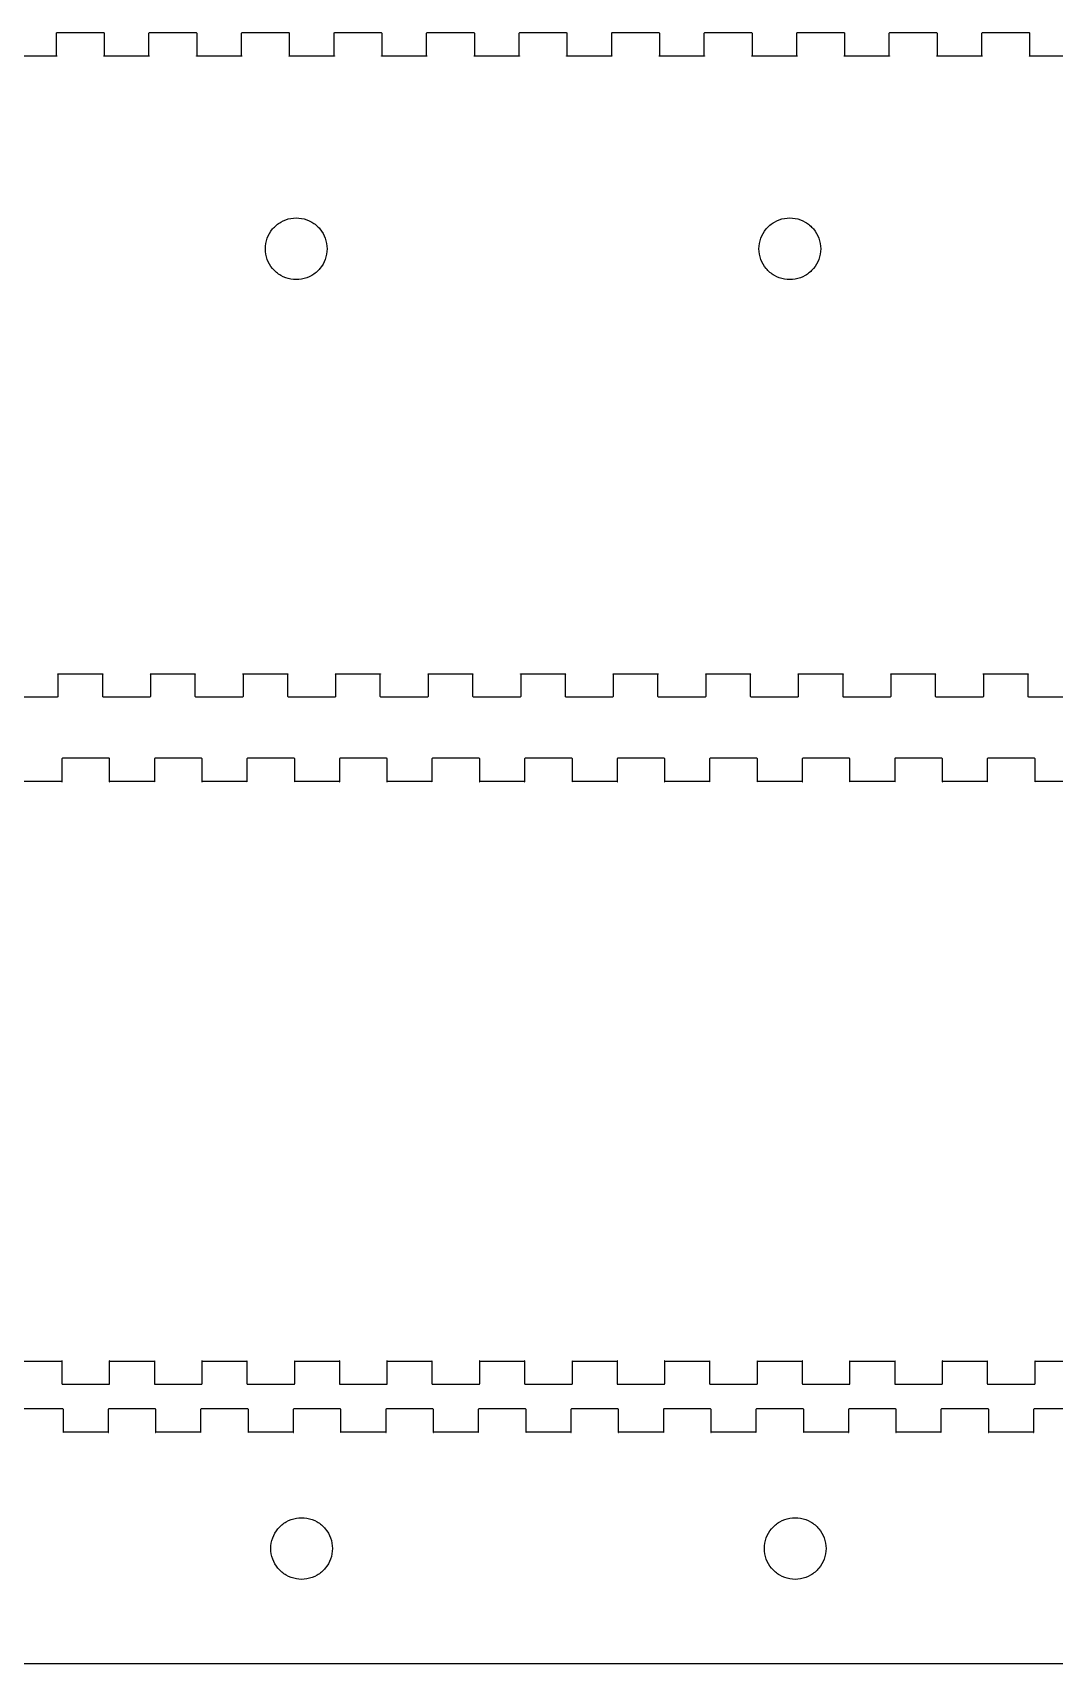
# Model space of a CAD drawing. Extents: x 3198 to 6883, y -1608 to 17.
# Drawn here: x 5148 to 5648, y -808 to -9 of the extents above; entities that cross this region are included whole.
import ezdxf

# ---------------------------------------------------------------- set-up
doc = ezdxf.new("R2010")
doc.units = 0
doc.layers.add('STANDARD', color=7, linetype='CONTINUOUS')

msp = doc.modelspace()

# ---------------------------------------------------------------- linework, layer by layer
at = {"layer": 'STANDARD', "color": 7}
for points in [[(5137.362914, -20.085752), (5159.284174, -20.085752), (5159.321969, -20.085752), (5159.439134, -20.138666), (5159.424016, -20.233154), (5159.337087, -20.248272), (5159.284174, -20.127327), (5159.284174, -20.085752), (5159.284174, -9.128902), (5159.284174, -9.06087), (5159.39378, -8.860555), (5159.597874, -8.754729), (5159.662126, -8.754729), (5182.343071, -8.754729), (5182.403544, -8.754729), (5182.607638, -8.860555), (5182.717245, -9.06087), (5182.717245, -9.128902), (5182.717245, -20.085752), (5182.717245, -20.127327), (5182.660552, -20.248272), (5182.577402, -20.233154), (5182.554725, -20.138666), (5182.67567, -20.085752), (5182.717245, -20.085752), (5204.638504, -20.085752), (5204.6763, -20.085752), (5204.793465, -20.138666), (5204.778347, -20.233154), (5204.691418, -20.248272), (5204.638504, -20.127327), (5204.638504, -20.085752), (5204.638504, -9.128902), (5204.638504, -9.06087), (5204.748111, -8.860555), (5204.944646, -8.754729), (5205.012678, -8.754729), (5227.697402, -8.754729), (5227.757874, -8.754729), (5227.961969, -8.860555), (5228.071575, -9.06087), (5228.071575, -9.128902), (5228.071575, -20.085752), (5228.071575, -20.127327), (5228.014882, -20.248272), (5227.931733, -20.233154), (5227.909056, -20.138666), (5228.03, -20.085752), (5228.071575, -20.085752), (5249.992835, -20.085752), (5250.03063, -20.085752), (5250.147796, -20.138666), (5250.132678, -20.233154), (5250.045749, -20.248272), (5249.992835, -20.127327), (5249.992835, -20.085752), (5249.992835, -9.128902), (5249.992835, -9.06087), (5250.102441, -8.860555), (5250.306536, -8.754729), (5250.374567, -8.754729), (5273.047953, -8.754729), (5273.112205, -8.754729), (5273.3163, -8.860555), (5273.425906, -9.06087), (5273.425906, -9.128902), (5273.425906, -20.085752), (5273.425906, -20.127327), (5273.369213, -20.248272), (5273.282284, -20.233154), (5273.263386, -20.138666), (5273.384331, -20.085752), (5273.425906, -20.085752), (5295.347166, -20.085752), (5295.381182, -20.085752), (5295.502126, -20.138666), (5295.487008, -20.233154), (5295.400079, -20.248272), (5295.347166, -20.127327), (5295.347166, -20.085752), (5295.347166, -9.128902), (5295.347166, -9.06087), (5295.456772, -8.860555), (5295.660867, -8.754729), (5295.725119, -8.754729), (5318.402284, -8.754729), (5318.466536, -8.754729), (5318.67063, -8.860555), (5318.780237, -9.06087), (5318.780237, -9.128902), (5318.780237, -20.085752), (5318.780237, -20.127327), (5318.719764, -20.248272), (5318.640394, -20.233154), (5318.617717, -20.138666), (5318.738662, -20.085752), (5318.780237, -20.085752), (5340.701497, -20.085752), (5340.735512, -20.085752), (5340.856457, -20.138666), (5340.841339, -20.233154), (5340.75441, -20.248272), (5340.701497, -20.127327), (5340.701497, -20.085752), (5340.701497, -9.128902), (5340.701497, -9.06087), (5340.811103, -8.860555), (5341.011418, -8.754729), (5341.079449, -8.754729), (5363.760394, -8.754729), (5363.820867, -8.754729), (5364.024961, -8.860555), (5364.134567, -9.06087), (5364.134567, -9.128902), (5364.134567, -20.085752), (5364.134567, -20.127327), (5364.074095, -20.248272), (5363.994725, -20.233154), (5363.972048, -20.138666), (5364.092993, -20.085752), (5364.134567, -20.085752), (5386.055827, -20.085752), (5386.093623, -20.085752), (5386.210788, -20.138666), (5386.19567, -20.233154), (5386.104961, -20.248272), (5386.055827, -20.127327), (5386.055827, -20.085752), (5386.055827, -9.128902), (5386.055827, -9.06087), (5386.165434, -8.860555), (5386.369528, -8.754729), (5386.43756, -8.754729), (5409.110945, -8.754729), (5409.175197, -8.754729), (5409.379292, -8.860555), (5409.488898, -9.06087), (5409.488898, -9.128902), (5409.488898, -20.085752), (5409.488898, -20.127327), (5409.432205, -20.248272), (5409.345276, -20.233154), (5409.326378, -20.138666), (5409.443544, -20.085752), (5409.488898, -20.085752), (5431.410158, -20.085752), (5431.444174, -20.085752), (5431.565119, -20.138666), (5431.55, -20.233154), (5431.463071, -20.248272), (5431.410158, -20.127327), (5431.410158, -20.085752), (5431.410158, -9.128902), (5431.410158, -9.06087), (5431.519764, -8.860555), (5431.720079, -8.754729), (5431.788111, -8.754729), (5454.465276, -8.754729), (5454.529528, -8.754729), (5454.733623, -8.860555), (5454.839449, -9.06087), (5454.839449, -9.128902), (5454.839449, -20.085752), (5454.839449, -20.127327), (5454.782756, -20.248272), (5454.699607, -20.233154), (5454.680709, -20.138666), (5454.801654, -20.085752), (5454.839449, -20.085752), (5476.764489, -20.085752), (5476.798504, -20.085752), (5476.919449, -20.138666), (5476.904331, -20.233154), (5476.817402, -20.248272), (5476.764489, -20.127327), (5476.764489, -20.085752), (5476.764489, -9.128902), (5476.764489, -9.06087), (5476.874095, -8.860555), (5477.07441, -8.754729), (5477.142441, -8.754729), (5499.819607, -8.754729), (5499.883859, -8.754729), (5500.087953, -8.860555), (5500.19756, -9.06087), (5500.19756, -9.128902), (5500.19756, -20.085752), (5500.19756, -20.127327), (5500.137087, -20.248272), (5500.053937, -20.233154), (5500.03504, -20.138666), (5500.155985, -20.085752), (5500.19756, -20.085752), (5522.118819, -20.085752), (5522.152835, -20.085752), (5522.27378, -20.138666), (5522.258662, -20.233154), (5522.167953, -20.248272), (5522.118819, -20.127327), (5522.118819, -20.085752), (5522.118819, -9.128902), (5522.118819, -9.06087), (5522.228426, -8.860555), (5522.428741, -8.754729), (5522.496772, -8.754729), (5545.173937, -8.754729), (5545.238189, -8.754729), (5545.438504, -8.860555), (5545.548111, -9.06087), (5545.548111, -9.128902), (5545.548111, -20.085752), (5545.548111, -20.127327), (5545.491418, -20.248272), (5545.408268, -20.233154), (5545.389371, -20.138666), (5545.506536, -20.085752), (5545.548111, -20.085752), (5567.47315, -20.085752), (5567.507166, -20.085752), (5567.628111, -20.138666), (5567.612993, -20.233154), (5567.522284, -20.248272), (5567.47315, -20.127327), (5567.47315, -20.085752), (5567.47315, -9.128902), (5567.47315, -9.06087), (5567.582756, -8.860555), (5567.783071, -8.754729), (5567.851103, -8.754729), (5590.528268, -8.754729), (5590.59252, -8.754729), (5590.792835, -8.860555), (5590.902441, -9.06087), (5590.902441, -9.128902), (5590.902441, -20.085752), (5590.902441, -20.127327), (5590.845749, -20.248272), (5590.762599, -20.233154), (5590.743701, -20.138666), (5590.860867, -20.085752), (5590.902441, -20.085752), (5612.827481, -20.085752), (5612.861497, -20.085752), (5612.982441, -20.138666), (5612.967323, -20.233154), (5612.880394, -20.248272), (5612.827481, -20.127327), (5612.827481, -20.085752), (5612.827481, -9.128902), (5612.827481, -9.06087), (5612.937087, -8.860555), (5613.137402, -8.754729), (5613.205434, -8.754729), (5635.882599, -8.754729), (5635.946851, -8.754729), (5636.150945, -8.860555), (5636.256772, -9.06087), (5636.256772, -9.128902), (5636.256772, -20.085752), (5636.256772, -20.127327), (5636.200079, -20.248272), (5636.11693, -20.233154), (5636.098032, -20.138666), (5636.215197, -20.085752), (5636.256772, -20.085752), (5658.181811, -20.085752)], [(5658.559764, -334.553784), (5635.882599, -334.553784), (5635.814567, -334.553784), (5635.610473, -334.432839), (5635.500867, -334.232524), (5635.500867, -334.168272), (5635.500867, -323.207642), (5635.500867, -323.166067), (5635.55378, -323.048902), (5635.644489, -323.060241), (5635.659607, -323.154729), (5635.538662, -323.207642), (5635.500867, -323.207642), (5613.587166, -323.207642), (5613.545591, -323.207642), (5613.424646, -323.154729), (5613.439764, -323.060241), (5613.530473, -323.048902), (5613.587166, -323.166067), (5613.587166, -323.207642), (5613.587166, -334.168272), (5613.587166, -334.232524), (5613.47378, -334.432839), (5613.269686, -334.553784), (5613.205434, -334.553784), (5590.528268, -334.553784), (5590.460237, -334.553784), (5590.259922, -334.432839), (5590.150315, -334.232524), (5590.150315, -334.168272), (5590.150315, -323.207642), (5590.150315, -323.166067), (5590.199449, -323.048902), (5590.290158, -323.060241), (5590.305276, -323.154729), (5590.184331, -323.207642), (5590.150315, -323.207642), (5568.225276, -323.207642), (5568.183701, -323.207642), (5568.066536, -323.154729), (5568.085434, -323.060241), (5568.168583, -323.048902), (5568.225276, -323.166067), (5568.225276, -323.207642), (5568.225276, -334.168272), (5568.225276, -334.232524), (5568.11567, -334.432839), (5567.915355, -334.553784), (5567.851103, -334.553784), (5545.173937, -334.553784), (5545.105906, -334.553784), (5544.905591, -334.432839), (5544.795985, -334.232524), (5544.795985, -334.168272), (5544.795985, -323.207642), (5544.795985, -323.166067), (5544.845119, -323.048902), (5544.935827, -323.060241), (5544.950945, -323.154729), (5544.83, -323.207642), (5544.795985, -323.207642), (5522.874725, -323.207642), (5522.829371, -323.207642), (5522.712205, -323.154729), (5522.731103, -323.060241), (5522.814252, -323.048902), (5522.874725, -323.166067), (5522.874725, -323.207642), (5522.874725, -334.168272), (5522.874725, -334.232524), (5522.765119, -334.432839), (5522.561024, -334.553784), (5522.496772, -334.553784), (5499.819607, -334.553784), (5499.751575, -334.553784), (5499.547481, -334.432839), (5499.441654, -334.232524), (5499.441654, -334.168272), (5499.441654, -323.207642), (5499.441654, -323.166067), (5499.494567, -323.048902), (5499.581497, -323.060241), (5499.596615, -323.154729), (5499.47567, -323.207642), (5499.441654, -323.207642), (5477.520394, -323.207642), (5477.478819, -323.207642), (5477.357874, -323.154729), (5477.376772, -323.060241), (5477.459922, -323.048902), (5477.520394, -323.166067), (5477.520394, -323.207642), (5477.520394, -334.168272), (5477.520394, -334.232524), (5477.410788, -334.432839), (5477.206693, -334.553784), (5477.142441, -334.553784), (5454.465276, -334.553784), (5454.397245, -334.553784), (5454.19693, -334.432839), (5454.087323, -334.232524), (5454.087323, -334.168272), (5454.087323, -323.207642), (5454.087323, -323.166067), (5454.140237, -323.048902), (5454.227166, -323.060241), (5454.242284, -323.154729), (5454.121339, -323.207642), (5454.087323, -323.207642), (5432.162284, -323.207642), (5432.120709, -323.207642), (5432.003544, -323.154729), (5432.022441, -323.060241), (5432.105591, -323.048902), (5432.162284, -323.166067), (5432.162284, -323.207642), (5432.162284, -334.168272), (5432.162284, -334.232524), (5432.052678, -334.432839), (5431.852363, -334.553784), (5431.788111, -334.553784), (5409.110945, -334.553784), (5409.046693, -334.553784), (5408.842599, -334.432839), (5408.732993, -334.232524), (5408.732993, -334.168272), (5408.732993, -323.207642), (5408.732993, -323.166067), (5408.782126, -323.048902), (5408.872835, -323.060241), (5408.887953, -323.154729), (5408.770788, -323.207642), (5408.732993, -323.207642), (5386.811733, -323.207642), (5386.770158, -323.207642), (5386.649213, -323.154729), (5386.668111, -323.060241), (5386.75504, -323.048902), (5386.811733, -323.166067), (5386.811733, -323.207642), (5386.811733, -334.168272), (5386.811733, -334.232524), (5386.702126, -334.432839), (5386.498032, -334.553784), (5386.43756, -334.553784), (5363.760394, -334.553784), (5363.692363, -334.553784), (5363.488268, -334.432839), (5363.378662, -334.232524), (5363.378662, -334.168272), (5363.378662, -323.207642), (5363.378662, -323.166067), (5363.431575, -323.048902), (5363.518504, -323.060241), (5363.533623, -323.154729), (5363.416457, -323.207642), (5363.378662, -323.207642), (5341.457402, -323.207642), (5341.415827, -323.207642), (5341.294882, -323.154729), (5341.31756, -323.060241), (5341.39693, -323.048902), (5341.457402, -323.166067), (5341.457402, -323.207642), (5341.457402, -334.168272), (5341.457402, -334.232524), (5341.347796, -334.432839), (5341.143701, -334.553784), (5341.079449, -334.553784), (5318.402284, -334.553784), (5318.334252, -334.553784), (5318.133937, -334.432839), (5318.024331, -334.232524), (5318.024331, -334.168272), (5318.024331, -323.207642), (5318.024331, -323.166067), (5318.077245, -323.048902), (5318.164174, -323.060241), (5318.179292, -323.154729), (5318.058347, -323.207642), (5318.024331, -323.207642), (5296.103071, -323.207642), (5296.061497, -323.207642), (5295.940552, -323.154729), (5295.959449, -323.060241), (5296.046378, -323.048902), (5296.103071, -323.166067), (5296.103071, -323.207642), (5296.103071, -334.168272), (5296.103071, -334.232524), (5295.993465, -334.432839), (5295.789371, -334.553784), (5295.725119, -334.553784), (5273.047953, -334.553784), (5272.983701, -334.553784), (5272.779607, -334.432839), (5272.67, -334.232524), (5272.67, -334.168272), (5272.67, -323.207642), (5272.67, -323.166067), (5272.722914, -323.048902), (5272.809843, -323.060241), (5272.824961, -323.154729), (5272.707796, -323.207642), (5272.67, -323.207642), (5250.748741, -323.207642), (5250.707166, -323.207642), (5250.586221, -323.154729), (5250.605119, -323.060241), (5250.692048, -323.048902), (5250.748741, -323.166067), (5250.748741, -323.207642), (5250.748741, -334.168272), (5250.748741, -334.232524), (5250.639134, -334.432839), (5250.43504, -334.553784), (5250.374567, -334.553784), (5227.697402, -334.553784), (5227.629371, -334.553784), (5227.425276, -334.432839), (5227.31567, -334.232524), (5227.31567, -334.168272), (5227.31567, -323.207642), (5227.31567, -323.166067), (5227.368583, -323.048902), (5227.455512, -323.060241), (5227.47063, -323.154729), (5227.353465, -323.207642), (5227.31567, -323.207642), (5205.39441, -323.207642), (5205.352835, -323.207642), (5205.23189, -323.154729), (5205.247008, -323.060241), (5205.337717, -323.048902), (5205.39441, -323.166067), (5205.39441, -323.207642), (5205.39441, -334.168272), (5205.39441, -334.232524), (5205.277245, -334.432839), (5205.07693, -334.553784), (5205.012678, -334.553784), (5182.343071, -334.553784), (5182.27504, -334.553784), (5182.070945, -334.432839), (5181.961339, -334.232524), (5181.961339, -334.168272), (5181.961339, -323.207642), (5181.961339, -323.166067), (5182.014252, -323.048902), (5182.101182, -323.060241), (5182.1163, -323.154729), (5181.999134, -323.207642), (5181.961339, -323.207642), (5160.040079, -323.207642), (5159.998504, -323.207642), (5159.87756, -323.154729), (5159.900237, -323.060241), (5159.983386, -323.048902), (5160.040079, -323.166067), (5160.040079, -323.207642), (5160.040079, -334.168272), (5160.040079, -334.232524), (5159.930473, -334.432839), (5159.726378, -334.553784), (5159.662126, -334.553784), (5136.988741, -334.553784)], [(5660.826399, -375.860241), (5638.908918, -375.860241), (5638.867344, -375.860241), (5638.746399, -375.909374), (5638.761517, -376.000083), (5638.852226, -376.015201), (5638.908918, -375.894256), (5638.908918, -364.899611), (5638.908918, -364.831579), (5638.787974, -364.631264), (5638.587659, -364.521658), (5638.519627, -364.521658), (5615.838682, -364.521658), (5615.785769, -364.521658), (5615.574115, -364.631264), (5615.468289, -364.831579), (5615.468289, -364.899611), (5615.468289, -375.860241), (5615.521202, -376.015201), (5615.611911, -376.000083), (5615.627029, -375.909374), (5615.506084, -375.860241), (5593.547029, -375.860241), (5593.505454, -375.860241), (5593.388289, -375.909374), (5593.399627, -376.000083), (5593.494115, -376.015201), (5593.547029, -375.894256), (5593.547029, -364.899611), (5593.547029, -364.831579), (5593.441202, -364.631264), (5593.240887, -364.521658), (5593.172855, -364.521658), (5570.491911, -364.521658), (5570.427659, -364.521658), (5570.227344, -364.631264), (5570.121517, -364.831579), (5570.121517, -364.899611), (5570.121517, -375.860241), (5570.17443, -376.015201), (5570.2538, -376.000083), (5570.280257, -375.909374), (5570.159312, -375.860241), (5548.185139, -375.860241), (5548.041517, -375.909374), (5548.052855, -376.000083), (5548.147344, -376.015201), (5548.185139, -375.894256), (5548.185139, -364.899611), (5548.185139, -364.831579), (5548.079312, -364.631264), (5547.878997, -364.521658), (5547.814745, -364.521658), (5525.1338, -364.521658), (5525.065769, -364.521658), (5524.865454, -364.631264), (5524.759627, -364.831579), (5524.759627, -364.899611), (5524.759627, -375.860241), (5524.81254, -376.015201), (5524.907029, -376.000083), (5524.922147, -375.909374), (5524.801202, -375.860241), (5524.759627, -375.860241), (5502.842147, -375.860241), (5502.800572, -375.860241), (5502.679627, -375.909374), (5502.694745, -376.000083), (5502.785454, -376.015201), (5502.842147, -375.894256), (5502.842147, -364.899611), (5502.842147, -364.831579), (5502.73254, -364.631264), (5502.520887, -364.521658), (5502.452855, -364.521658), (5479.787029, -364.521658), (5479.718997, -364.521658), (5479.518682, -364.631264), (5479.401517, -364.831579), (5479.401517, -364.899611), (5479.401517, -375.860241), (5479.465769, -376.015201), (5479.548918, -376.000083), (5479.575375, -375.909374), (5479.45443, -375.860241), (5479.401517, -375.860241), (5457.480257, -375.860241), (5457.332855, -375.909374), (5457.347974, -376.000083), (5457.427344, -376.015201), (5457.480257, -375.894256), (5457.480257, -364.899611), (5457.480257, -364.831579), (5457.37443, -364.631264), (5457.174115, -364.521658), (5457.106084, -364.521658), (5434.428918, -364.521658), (5434.360887, -364.521658), (5434.160572, -364.631264), (5434.054745, -364.831579), (5434.054745, -364.899611), (5434.054745, -375.860241), (5434.107659, -376.015201), (5434.187029, -376.000083), (5434.213485, -375.909374), (5434.09254, -375.860241), (5412.133485, -375.860241), (5412.091911, -375.860241), (5411.974745, -375.909374), (5411.986084, -376.000083), (5412.080572, -376.015201), (5412.133485, -375.894256), (5412.133485, -364.899611), (5412.133485, -364.831579), (5412.027659, -364.631264), (5411.812226, -364.521658), (5411.747974, -364.521658), (5389.067029, -364.521658), (5389.014115, -364.521658), (5388.8138, -364.631264), (5388.692855, -364.831579), (5388.692855, -364.899611), (5388.692855, -375.860241), (5388.760887, -376.015201), (5388.840257, -376.000083), (5388.855375, -375.909374), (5388.73443, -375.860241), (5388.692855, -375.860241), (5366.775375, -375.860241), (5366.7338, -375.860241), (5366.612855, -375.909374), (5366.639312, -376.000083), (5366.718682, -376.015201), (5366.775375, -375.894256), (5366.775375, -364.899611), (5366.775375, -364.831579), (5366.665769, -364.631264), (5366.465454, -364.521658), (5366.401202, -364.521658), (5343.720257, -364.521658), (5343.652226, -364.521658), (5343.451911, -364.631264), (5343.346084, -364.831579), (5343.346084, -364.899611), (5343.346084, -375.860241), (5343.398997, -376.015201), (5343.482147, -376.000083), (5343.508603, -375.909374), (5343.387659, -375.860241), (5343.346084, -375.860241), (5321.428603, -375.860241), (5321.387029, -375.860241), (5321.266084, -375.909374), (5321.281202, -376.000083), (5321.371911, -376.015201), (5321.428603, -375.894256), (5321.428603, -364.899611), (5321.428603, -364.831579), (5321.307659, -364.631264), (5321.107344, -364.521658), (5321.039312, -364.521658), (5298.362147, -364.521658), (5298.305454, -364.521658), (5298.0938, -364.631264), (5297.987974, -364.831579), (5297.987974, -364.899611), (5297.987974, -375.860241), (5298.052226, -376.015201), (5298.135375, -376.000083), (5298.146714, -375.909374), (5298.025769, -375.860241), (5276.066714, -375.860241), (5276.025139, -375.860241), (5275.907974, -375.909374), (5275.93443, -376.000083), (5276.0138, -376.015201), (5276.066714, -375.894256), (5276.066714, -364.899611), (5276.066714, -364.831579), (5275.960887, -364.631264), (5275.760572, -364.521658), (5275.69254, -364.521658), (5253.015375, -364.521658), (5252.947344, -364.521658), (5252.747029, -364.631264), (5252.641202, -364.831579), (5252.641202, -364.899611), (5252.641202, -375.860241), (5252.694115, -376.015201), (5252.773485, -376.000083), (5252.799942, -375.909374), (5252.678997, -375.860241), (5230.719942, -375.860241), (5230.561202, -375.909374), (5230.57254, -376.000083), (5230.667029, -376.015201), (5230.719942, -375.894256), (5230.719942, -364.899611), (5230.719942, -364.831579), (5230.598997, -364.631264), (5230.398682, -364.521658), (5230.33443, -364.521658), (5207.653485, -364.521658), (5207.600572, -364.521658), (5207.388918, -364.631264), (5207.279312, -364.831579), (5207.279312, -364.899611), (5207.279312, -375.860241), (5207.332226, -376.015201), (5207.426714, -376.000083), (5207.441832, -375.909374), (5207.320887, -375.860241), (5207.279312, -375.860241), (5185.361832, -375.860241), (5185.320257, -375.860241), (5185.199312, -375.909374), (5185.21443, -376.000083), (5185.305139, -376.015201), (5185.361832, -375.894256), (5185.361832, -364.899611), (5185.361832, -364.831579), (5185.252226, -364.631264), (5185.051911, -364.521658), (5184.97254, -364.521658), (5162.306714, -364.521658), (5162.238682, -364.521658), (5162.042147, -364.631264), (5161.921202, -364.831579), (5161.921202, -364.899611), (5161.921202, -375.860241), (5161.974115, -376.015201), (5162.068603, -376.000083), (5162.079942, -375.909374), (5161.958997, -375.860241), (5139.999942, -375.860241)], [(5139.973485, -660.080713), (5161.921202, -660.080713), (5162.079942, -660.02402), (5162.068603, -659.937091), (5161.974115, -659.921973), (5161.921202, -660.042918), (5161.921202, -671.041343), (5161.921202, -671.105595), (5162.042147, -671.30591), (5162.238682, -671.423075), (5162.306714, -671.423075), (5184.97254, -671.423075), (5185.051911, -671.423075), (5185.252226, -671.30591), (5185.361832, -671.105595), (5185.361832, -671.041343), (5185.361832, -660.080713), (5185.305139, -659.921973), (5185.21443, -659.937091), (5185.199312, -660.02402), (5185.320257, -660.080713), (5185.361832, -660.080713), (5207.279312, -660.080713), (5207.320887, -660.080713), (5207.441832, -660.02402), (5207.426714, -659.937091), (5207.332226, -659.921973), (5207.279312, -660.042918), (5207.279312, -671.041343), (5207.279312, -671.105595), (5207.388918, -671.30591), (5207.600572, -671.423075), (5207.653485, -671.423075), (5230.33443, -671.423075), (5230.398682, -671.423075), (5230.598997, -671.30591), (5230.719942, -671.105595), (5230.719942, -671.041343), (5230.719942, -660.080713), (5230.667029, -659.921973), (5230.57254, -659.937091), (5230.561202, -660.02402), (5230.682147, -660.080713), (5252.641202, -660.080713), (5252.799942, -660.02402), (5252.773485, -659.937091), (5252.694115, -659.921973), (5252.641202, -660.042918), (5252.641202, -671.041343), (5252.641202, -671.105595), (5252.747029, -671.30591), (5252.947344, -671.423075), (5253.015375, -671.423075), (5275.69254, -671.423075), (5275.760572, -671.423075), (5275.960887, -671.30591), (5276.066714, -671.105595), (5276.066714, -671.041343), (5276.066714, -660.080713), (5276.0138, -659.921973), (5275.93443, -659.937091), (5275.907974, -660.02402), (5276.025139, -660.080713), (5276.066714, -660.080713), (5297.987974, -660.080713), (5298.146714, -660.02402), (5298.135375, -659.937091), (5298.052226, -659.921973), (5297.987974, -660.042918), (5297.987974, -671.041343), (5297.987974, -671.105595), (5298.0938, -671.30591), (5298.305454, -671.423075), (5298.362147, -671.423075), (5321.039312, -671.423075), (5321.107344, -671.423075), (5321.307659, -671.30591), (5321.428603, -671.105595), (5321.428603, -671.041343), (5321.428603, -660.080713), (5321.371911, -659.921973), (5321.281202, -659.937091), (5321.266084, -660.02402), (5321.387029, -660.080713), (5321.428603, -660.080713), (5343.346084, -660.080713), (5343.387659, -660.080713), (5343.508603, -660.02402), (5343.482147, -659.937091), (5343.398997, -659.921973), (5343.346084, -660.042918), (5343.346084, -671.041343), (5343.346084, -671.105595), (5343.451911, -671.30591), (5343.652226, -671.423075), (5343.720257, -671.423075), (5366.401202, -671.423075), (5366.465454, -671.423075), (5366.665769, -671.30591), (5366.775375, -671.105595), (5366.775375, -671.041343), (5366.775375, -660.080713), (5366.718682, -659.921973), (5366.639312, -659.937091), (5366.612855, -660.02402), (5366.7338, -660.080713), (5366.775375, -660.080713), (5388.692855, -660.080713), (5388.73443, -660.080713), (5388.855375, -660.02402), (5388.840257, -659.937091), (5388.760887, -659.921973), (5388.692855, -660.042918), (5388.692855, -671.041343), (5388.692855, -671.105595), (5388.8138, -671.30591), (5389.014115, -671.423075), (5389.067029, -671.423075), (5411.747974, -671.423075), (5411.812226, -671.423075), (5412.027659, -671.30591), (5412.133485, -671.105595), (5412.133485, -671.041343), (5412.133485, -660.080713), (5412.080572, -659.921973), (5411.986084, -659.937091), (5411.974745, -660.02402), (5412.091911, -660.080713), (5412.133485, -660.080713), (5434.054745, -660.080713), (5434.213485, -660.02402), (5434.187029, -659.937091), (5434.107659, -659.921973), (5434.054745, -660.042918), (5434.054745, -671.041343), (5434.054745, -671.105595), (5434.160572, -671.30591), (5434.360887, -671.423075), (5434.428918, -671.423075), (5457.106084, -671.423075), (5457.174115, -671.423075), (5457.37443, -671.30591), (5457.480257, -671.105595), (5457.480257, -671.041343), (5457.480257, -660.080713), (5457.427344, -659.921973), (5457.347974, -659.937091), (5457.332855, -660.02402), (5457.4538, -660.080713), (5479.401517, -660.080713), (5479.45443, -660.080713), (5479.575375, -660.02402), (5479.548918, -659.937091), (5479.465769, -659.921973), (5479.401517, -660.042918), (5479.401517, -671.041343), (5479.401517, -671.105595), (5479.518682, -671.30591), (5479.718997, -671.423075), (5479.787029, -671.423075), (5502.452855, -671.423075), (5502.520887, -671.423075), (5502.73254, -671.30591), (5502.842147, -671.105595), (5502.842147, -671.041343), (5502.842147, -660.080713), (5502.785454, -659.921973), (5502.694745, -659.937091), (5502.679627, -660.02402), (5502.800572, -660.080713), (5502.842147, -660.080713), (5524.759627, -660.080713), (5524.801202, -660.080713), (5524.922147, -660.02402), (5524.907029, -659.937091), (5524.81254, -659.921973), (5524.759627, -660.042918), (5524.759627, -671.041343), (5524.759627, -671.105595), (5524.865454, -671.30591), (5525.065769, -671.423075), (5525.1338, -671.423075), (5547.814745, -671.423075), (5547.878997, -671.423075), (5548.079312, -671.30591), (5548.185139, -671.105595), (5548.185139, -671.041343), (5548.185139, -660.080713), (5548.147344, -659.921973), (5548.052855, -659.937091), (5548.041517, -660.02402), (5548.158682, -660.080713), (5570.121517, -660.080713), (5570.280257, -660.02402), (5570.2538, -659.937091), (5570.17443, -659.921973), (5570.121517, -660.042918), (5570.121517, -671.041343), (5570.121517, -671.105595), (5570.227344, -671.30591), (5570.427659, -671.423075), (5570.491911, -671.423075), (5593.172855, -671.423075), (5593.240887, -671.423075), (5593.441202, -671.30591), (5593.547029, -671.105595), (5593.547029, -671.041343), (5593.547029, -660.080713), (5593.494115, -659.921973), (5593.399627, -659.937091), (5593.388289, -660.02402), (5593.505454, -660.080713), (5593.547029, -660.080713), (5615.468289, -660.080713), (5615.627029, -660.02402), (5615.611911, -659.937091), (5615.521202, -659.921973), (5615.468289, -660.042918), (5615.468289, -671.041343), (5615.468289, -671.105595), (5615.574115, -671.30591), (5615.785769, -671.423075), (5615.838682, -671.423075), (5638.519627, -671.423075), (5638.587659, -671.423075), (5638.787974, -671.30591), (5638.908918, -671.105595), (5638.908918, -671.041343), (5638.908918, -660.080713), (5638.852226, -659.921973), (5638.761517, -659.937091), (5638.746399, -660.02402), (5638.867344, -660.080713), (5638.908918, -660.080713), (5660.826399, -660.080713)], [(5661.200572, -683.517563), (5638.519627, -683.517563), (5638.455375, -683.517563), (5638.25506, -683.62717), (5638.145454, -683.823705), (5638.145454, -683.891737), (5638.145454, -694.852366), (5638.145454, -694.890162), (5638.202147, -695.011107), (5638.281517, -694.995989), (5638.307974, -694.90528), (5638.187029, -694.852366), (5638.145454, -694.852366), (5616.227974, -694.852366), (5616.186399, -694.852366), (5616.065454, -694.90528), (5616.080572, -694.995989), (5616.17506, -695.011107), (5616.227974, -694.890162), (5616.227974, -694.852366), (5616.227974, -683.891737), (5616.227974, -683.823705), (5616.122147, -683.62717), (5615.906714, -683.517563), (5615.838682, -683.517563), (5593.172855, -683.517563), (5593.108603, -683.517563), (5592.908289, -683.62717), (5592.787344, -683.823705), (5592.787344, -683.891737), (5592.787344, -694.852366), (5592.787344, -694.890162), (5592.855375, -695.011107), (5592.934745, -694.995989), (5592.946084, -694.90528), (5592.825139, -694.852366), (5570.866084, -694.852366), (5570.718682, -694.90528), (5570.7338, -694.995989), (5570.81317, -695.011107), (5570.866084, -694.890162), (5570.866084, -694.852366), (5570.866084, -683.891737), (5570.866084, -683.823705), (5570.760257, -683.62717), (5570.559942, -683.517563), (5570.491911, -683.517563), (5547.814745, -683.517563), (5547.746714, -683.517563), (5547.546399, -683.62717), (5547.440572, -683.823705), (5547.440572, -683.891737), (5547.440572, -694.852366), (5547.440572, -694.890162), (5547.493485, -695.011107), (5547.572855, -694.995989), (5547.599312, -694.90528), (5547.482147, -694.852366), (5547.440572, -694.852366), (5525.519312, -694.852366), (5525.360572, -694.90528), (5525.371911, -694.995989), (5525.466399, -695.011107), (5525.519312, -694.890162), (5525.519312, -694.852366), (5525.519312, -683.891737), (5525.519312, -683.823705), (5525.402147, -683.62717), (5525.201832, -683.517563), (5525.1338, -683.517563), (5502.452855, -683.517563), (5502.399942, -683.517563), (5502.188289, -683.62717), (5502.078682, -683.823705), (5502.078682, -683.891737), (5502.078682, -694.852366), (5502.078682, -694.890162), (5502.146714, -695.011107), (5502.226084, -694.995989), (5502.241202, -694.90528), (5502.120257, -694.852366), (5502.078682, -694.852366), (5480.161202, -694.852366), (5480.119627, -694.852366), (5479.998682, -694.90528), (5480.025139, -694.995989), (5480.108289, -695.011107), (5480.161202, -694.890162), (5480.161202, -694.852366), (5480.161202, -683.891737), (5480.161202, -683.823705), (5480.055375, -683.62717), (5479.85506, -683.517563), (5479.787029, -683.517563), (5457.106084, -683.517563), (5457.041832, -683.517563), (5456.841517, -683.62717), (5456.731911, -683.823705), (5456.731911, -683.891737), (5456.731911, -694.852366), (5456.731911, -694.890162), (5456.788603, -695.011107), (5456.867974, -694.995989), (5456.89443, -694.90528), (5456.773485, -694.852366), (5456.731911, -694.852366), (5434.81443, -694.852366), (5434.772855, -694.852366), (5434.651911, -694.90528), (5434.667029, -694.995989), (5434.761517, -695.011107), (5434.81443, -694.890162), (5434.81443, -694.852366), (5434.81443, -683.891737), (5434.81443, -683.823705), (5434.693485, -683.62717), (5434.49317, -683.517563), (5434.428918, -683.517563), (5411.747974, -683.517563), (5411.69506, -683.517563), (5411.479627, -683.62717), (5411.3738, -683.823705), (5411.3738, -683.891737), (5411.3738, -694.852366), (5411.3738, -694.890162), (5411.426714, -695.011107), (5411.521202, -694.995989), (5411.53254, -694.90528), (5411.415375, -694.852366), (5411.3738, -694.852366), (5389.45254, -694.852366), (5389.2938, -694.90528), (5389.305139, -694.995989), (5389.399627, -695.011107), (5389.45254, -694.890162), (5389.45254, -694.852366), (5389.45254, -683.891737), (5389.45254, -683.823705), (5389.346714, -683.62717), (5389.146399, -683.517563), (5389.067029, -683.517563), (5366.401202, -683.517563), (5366.33317, -683.517563), (5366.132855, -683.62717), (5366.027029, -683.823705), (5366.027029, -683.891737), (5366.027029, -694.852366), (5366.027029, -694.890162), (5366.079942, -695.011107), (5366.159312, -694.995989), (5366.185769, -694.90528), (5366.068603, -694.852366), (5366.027029, -694.852366), (5344.09443, -694.852366), (5343.947029, -694.90528), (5343.962147, -694.995989), (5344.052855, -695.011107), (5344.09443, -694.890162), (5344.09443, -694.852366), (5344.09443, -683.891737), (5344.09443, -683.823705), (5343.988603, -683.62717), (5343.788289, -683.517563), (5343.720257, -683.517563), (5321.039312, -683.517563), (5320.97506, -683.517563), (5320.774745, -683.62717), (5320.665139, -683.823705), (5320.665139, -683.891737), (5320.665139, -694.852366), (5320.665139, -694.890162), (5320.721832, -695.011107), (5320.81254, -694.995989), (5320.827659, -694.90528), (5320.706714, -694.852366), (5320.665139, -694.852366), (5298.747659, -694.852366), (5298.706084, -694.852366), (5298.588918, -694.90528), (5298.600257, -694.995989), (5298.694745, -695.011107), (5298.747659, -694.890162), (5298.747659, -694.852366), (5298.747659, -683.891737), (5298.747659, -683.823705), (5298.641832, -683.62717), (5298.426399, -683.517563), (5298.362147, -683.517563), (5275.69254, -683.517563), (5275.628289, -683.517563), (5275.427974, -683.62717), (5275.307029, -683.823705), (5275.307029, -683.891737), (5275.307029, -694.852366), (5275.307029, -694.890162), (5275.37506, -695.011107), (5275.45443, -694.995989), (5275.480887, -694.90528), (5275.359942, -694.852366), (5275.307029, -694.852366), (5253.385769, -694.852366), (5253.242147, -694.90528), (5253.253485, -694.995989), (5253.332855, -695.011107), (5253.385769, -694.890162), (5253.385769, -694.852366), (5253.385769, -683.891737), (5253.385769, -683.823705), (5253.279942, -683.62717), (5253.079627, -683.517563), (5253.015375, -683.517563), (5230.33443, -683.517563), (5230.266399, -683.517563), (5230.066084, -683.62717), (5229.960257, -683.823705), (5229.960257, -683.891737), (5229.960257, -694.852366), (5229.960257, -694.890162), (5230.01317, -695.011107), (5230.09254, -694.995989), (5230.118997, -694.90528), (5230.001832, -694.852366), (5229.960257, -694.852366), (5208.038997, -694.852366), (5207.880257, -694.90528), (5207.895375, -694.995989), (5207.986084, -695.011107), (5208.038997, -694.890162), (5208.038997, -694.852366), (5208.038997, -683.891737), (5208.038997, -683.823705), (5207.93317, -683.62717), (5207.721517, -683.517563), (5207.653485, -683.517563), (5184.97254, -683.517563), (5184.919627, -683.517563), (5184.719312, -683.62717), (5184.602147, -683.823705), (5184.602147, -683.891737), (5184.602147, -694.852366), (5184.602147, -694.890162), (5184.65506, -695.011107), (5184.745769, -694.995989), (5184.760887, -694.90528), (5184.639942, -694.852366), (5162.680887, -694.852366), (5162.639312, -694.852366), (5162.522147, -694.90528), (5162.548603, -694.995989), (5162.627974, -695.011107), (5162.680887, -694.890162), (5162.680887, -694.852366), (5162.680887, -683.891737), (5162.680887, -683.823705), (5162.57506, -683.62717), (5162.374745, -683.517563), (5162.306714, -683.517563), (5139.625769, -683.517563)], [(3200.729265, -808.241973), (6137.428603, -808.241973), (6148.759627, -808.241973), (6148.827659, -808.241973), (6149.027974, -808.132366), (6149.1338, -807.928272), (6149.1338, -807.8678), (6149.1338, -807.928272)]]:
    msp.add_lwpolyline(points, dxfattribs=at)
for points in [[(5291.948048, -114.728902)], [(5533.837811, -114.728902)], [(5294.583942, -751.923233)], [(5536.473706, -751.923233)]]:
    msp.add_lwpolyline(points, close=True, dxfattribs=at)
for points, knots in [([(5291.948048, -114.728902), (5291.767417, -112.961374), (5291.408741, -109.451613), (5288.626001, -104.81341), (5284.551598, -101.365028), (5279.506217, -99.536121), (5274.1525, -99.536121), (5269.114186, -101.365028), (5265.011568, -104.81341), (5262.333661, -109.451613), (5261.39867, -114.728902), (5262.333661, -120.006191), (5265.011568, -124.644394), (5269.114186, -128.092776), (5274.1525, -129.921683), (5279.506218, -129.921683), (5284.551598, -128.092776), (5288.626001, -124.644394), (5291.408741, -120.006191), (5291.767417, -116.49643), (5291.948048, -114.728902)], [0, 0, 0, 0, 5.275678, 10.475853, 15.751531, 21.027208, 26.227383, 31.503061, 36.778739, 41.978914, 47.254591, 52.530269, 57.730444, 63.006122, 68.2818, 73.481974, 78.757652, 84.03333, 89.233505, 94.509183, 94.509183, 94.509183, 94.509183]), ([(5533.837811, -114.728902), (5533.65718, -112.961374), (5533.298504, -109.451613), (5530.515764, -104.81341), (5526.441361, -101.365028), (5521.395981, -99.536121), (5516.042263, -99.536121), (5511.003949, -101.365028), (5506.901332, -104.81341), (5504.223424, -109.451613), (5503.288433, -114.728902), (5504.223424, -120.006191), (5506.901332, -124.644394), (5511.003949, -128.092776), (5516.042263, -129.921683), (5521.395981, -129.921683), (5526.441361, -128.092776), (5530.515764, -124.644394), (5533.298504, -120.006191), (5533.65718, -116.49643), (5533.837811, -114.728902)], [0, 0, 0, 0, 5.275678, 10.475853, 15.75153, 21.027208, 26.227383, 31.503061, 36.778739, 41.978913, 47.254591, 52.530269, 57.730444, 63.006122, 68.2818, 73.481974, 78.757652, 84.03333, 89.233505, 94.509183, 94.509183, 94.509183, 94.509183]), ([(5294.583942, -751.923233), (5294.403311, -750.155705), (5294.044635, -746.645944), (5291.261895, -742.007741), (5287.187492, -738.559359), (5282.142112, -736.730452), (5276.788394, -736.730452), (5271.75008, -738.559359), (5267.647463, -742.007741), (5264.969555, -746.645944), (5264.034564, -751.923233), (5264.969555, -757.200522), (5267.647463, -761.838725), (5271.75008, -765.287107), (5276.788394, -767.116014), (5282.142112, -767.116014), (5287.187492, -765.287107), (5291.261895, -761.838725), (5294.044635, -757.200522), (5294.403311, -753.690761), (5294.583942, -751.923233)], [0, 0, 0, 0, 5.275678, 10.475853, 15.75153, 21.027208, 26.227383, 31.503061, 36.778739, 41.978913, 47.254591, 52.530269, 57.730444, 63.006122, 68.2818, 73.481974, 78.757652, 84.03333, 89.233505, 94.509183, 94.509183, 94.509183, 94.509183]), ([(5536.473706, -751.923233), (5536.293075, -750.155705), (5535.934399, -746.645944), (5533.151659, -742.007741), (5529.077256, -738.559359), (5524.031875, -736.730452), (5518.678158, -736.730452), (5513.639844, -738.559359), (5509.537226, -742.007741), (5506.859319, -746.645944), (5505.924328, -751.923233), (5506.859319, -757.200522), (5509.537226, -761.838725), (5513.639844, -765.287107), (5518.678158, -767.116014), (5524.031876, -767.116014), (5529.077256, -765.287107), (5533.151659, -761.838725), (5535.934399, -757.200522), (5536.293075, -753.690761), (5536.473706, -751.923233)], [0, 0, 0, 0, 5.275678, 10.475853, 15.751531, 21.027208, 26.227383, 31.503061, 36.778739, 41.978914, 47.254591, 52.530269, 57.730444, 63.006122, 68.2818, 73.481974, 78.757652, 84.03333, 89.233505, 94.509183, 94.509183, 94.509183, 94.509183])]:
    msp.add_open_spline(points, degree=3, knots=knots, dxfattribs=at)

doc.saveas('drawing.dxf')
